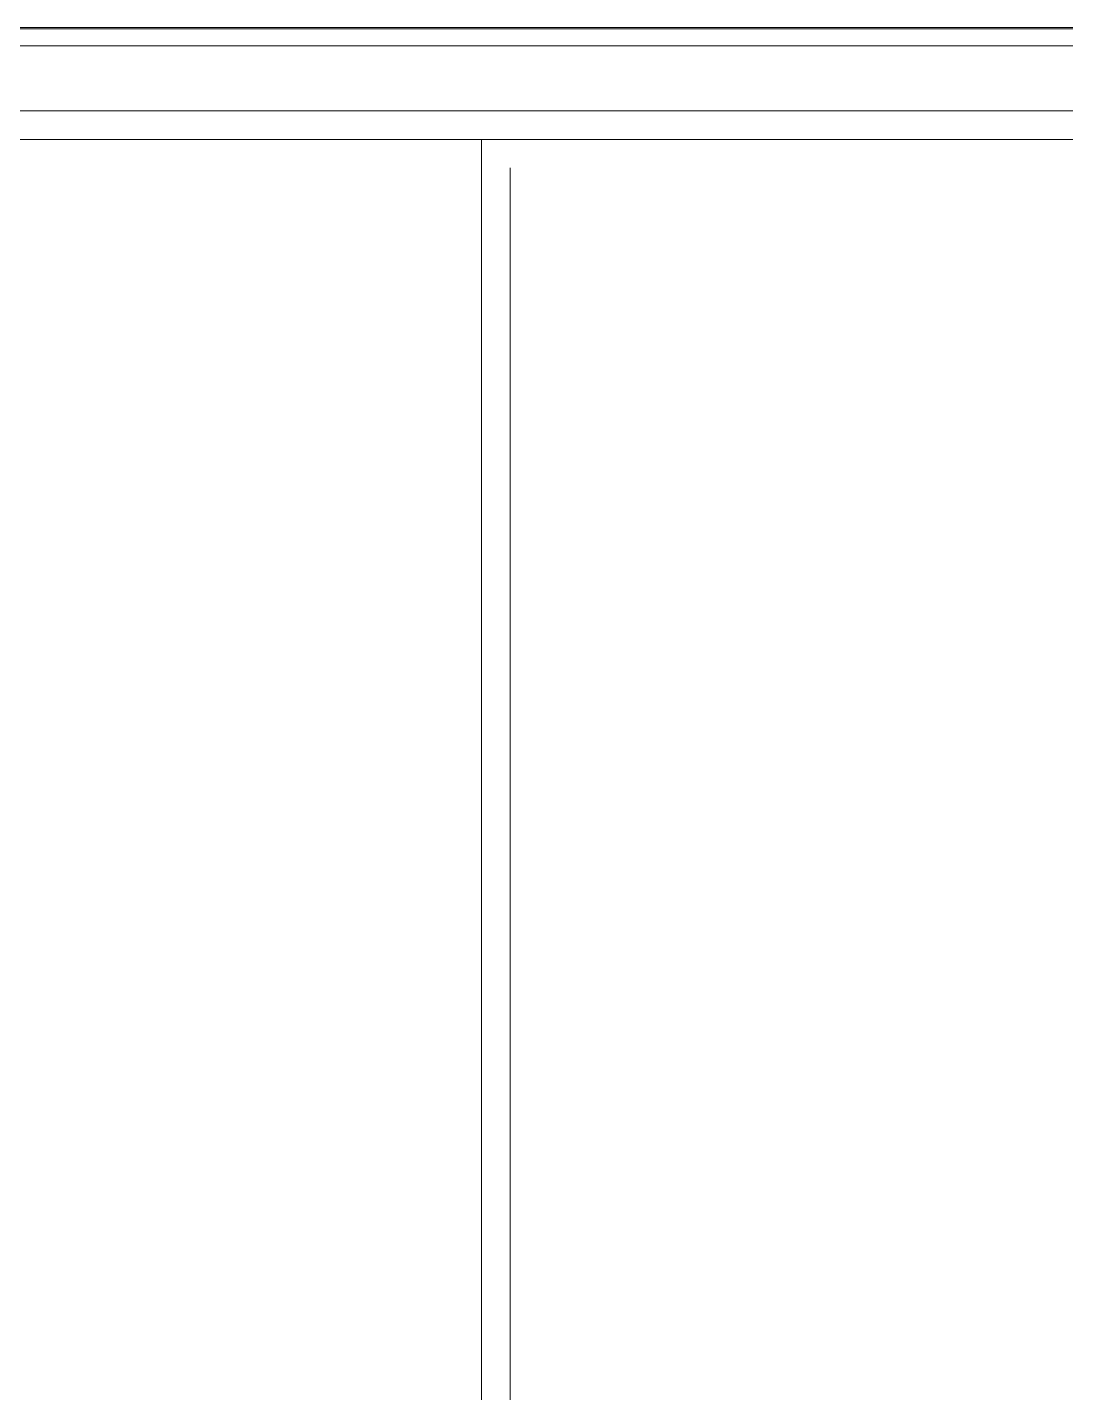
# Model space of a CAD drawing. Extents: x -976302 to -776254, y 5665 to 231437.
# Drawn here: x -802814 to -802263, y 78859 to 79583 of the extents above; entities that cross this region are included whole.
import ezdxf

# ---------------------------------------------------------------- set-up
doc = ezdxf.new("R2010")
doc.units = 0
doc.header["$LTSCALE"] = 1000
doc.header["$MEASUREMENT"] = 0

# ---------------------------------------------------------------- blocks, each defined once
blk = doc.blocks.new('*U22')
at = {"color": 7, "linetype": 'Continuous', "lineweight": 15}
for p, q in [((-24580.18, -16977.63), (-23580.18, -16977.63)), ((-24580.18, -16977.79), (-23580.18, -16977.79)), ((-24580.18, -16989.35), (-23580.18, -16989.35))]:
    blk.add_line(p, q, dxfattribs=at)
at = {"color": 253, "linetype": 'Continuous', "lineweight": 15, "true_color": 0x9e9e9e}
for p, q in [((-24580.18, -16979.56), (-23580.18, -16979.56)), ((-24580.18, -16986.38), (-23580.18, -16986.38))]:
    blk.add_line(p, q, dxfattribs=at)

msp = doc.modelspace()

# ---------------------------------------------------------------- linework, layer by layer
at = {"linetype": 'Continuous', "lineweight": 15}
for p, q in [((-802573.16, 79523.81), (-802973.21, 79523.81)), ((-802573.16, 79523.81), (-802973.21, 79523.81)), ((-802573.16, 78517.42), (-802573.16, 79523.81)), ((-802573.16, 78517.42), (-802573.16, 79523.81)), ((-802558.07, 79508.72), (-802558.07, 78532.51)), ((-802558.07, 79508.72), (-802558.07, 78532.51))]:
    msp.add_line(p, q, dxfattribs=at)

# ---------------------------------------------------------------- block references
at = {"xscale": 5.068799998611212, "yscale": 5.068799998611212, "zscale": 5.068799998611212}
msp.add_blockref('*U22', (-678754.33, 165639.45), dxfattribs=at)
msp.add_blockref('*U22', (-678754.33, 165639.45), dxfattribs=at)

doc.saveas('drawing.dxf')
